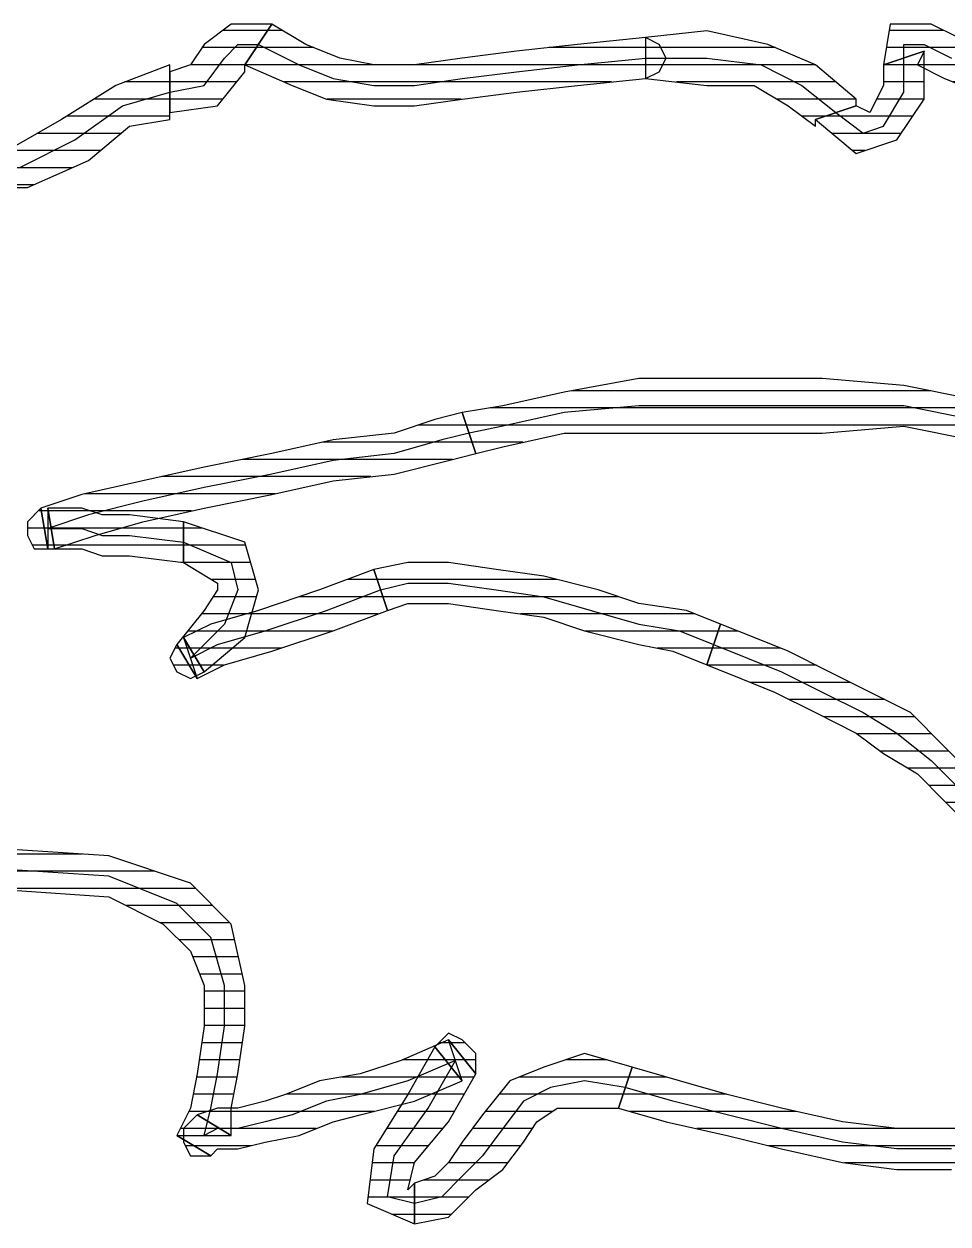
# Model space of a CAD drawing. Header units: millimetres. Extents: x 33350 to 35310, y -217097 to -211540.
# Drawn here: x 34592.32 to 34599.05, y -214347.41 to -214338.67 of the extents above; entities that cross this region are included whole.
import ezdxf

# ---------------------------------------------------------------- set-up
doc = ezdxf.new("R2010")
doc.units = ezdxf.units.MM
doc.header["$LTSCALE"] = 60
doc.header["$MEASUREMENT"] = 0
pattern_1 = [(360, (-5108.51305, -673.59423), (1e-16, 0.125), [25])]

# ---------------------------------------------------------------- blocks, each defined once
blk = doc.blocks.new('by')
at = {"ltscale": 30}
h = blk.add_hatch(dxfattribs=at)
h.set_pattern_fill('DC_LINES', color=256, scale=0.1, style=0)
h.set_pattern_definition(pattern_1)
edge = h.paths.add_edge_path(flags=0)
edge.add_line((6400.0613, 2225.1543), (6400.0613, 2225.2039))
edge.add_line((6400.0613, 2225.2039), (6400.2097, 2225.5516))
edge.add_line((6400.2097, 2225.5516), (6400.5066, 2225.8))
edge.add_line((6400.5066, 2225.8), (6400.7546, 2226.098))
edge.add_line((6400.7546, 2226.098), (6401.1003, 2226.2968))
edge.add_line((6401.1003, 2226.2968), (6401.3484, 2226.3961))
edge.add_line((6401.3484, 2226.3961), (6401.5456, 2226.4954))
edge.add_line((6401.5456, 2226.4954), (6401.8425, 2226.4954))
edge.add_line((6401.8425, 2226.4954), (6401.8923, 2226.1974))
edge.add_line((6401.8923, 2226.1974), (6401.5954, 2226.2968))
edge.add_line((6401.5954, 2226.2968), (6401.6452, 2226.1974))
edge.add_line((6401.6452, 2226.1974), (6401.447, 2226.098))
edge.add_line((6401.447, 2226.098), (6401.1999, 2225.9987))
edge.add_line((6401.1999, 2225.9987), (6400.9519, 2225.8))
edge.add_line((6400.9519, 2225.8), (6400.7048, 2225.6013))
edge.add_line((6400.7048, 2225.6013), (6400.5066, 2225.3529))
edge.add_line((6400.5066, 2225.3529), (6400.3581, 2225.1045))
edge.add_line((6400.3581, 2225.1045), (6400.3581, 2225.1543))
edge.add_line((6400.3581, 2225.1543), (6400.3581, 2225.1045))
edge.add_line((6400.3581, 2225.1045), (6400.3093, 2225.0052))
edge.add_line((6400.3093, 2225.0052), (6400.1609, 2225.0052))
edge.add_line((6400.1609, 2225.0052), (6400.0613, 2225.0549))
edge.add_line((6400.0613, 2225.0549), (6400.0613, 2225.2039))
h = blk.add_hatch(dxfattribs=at)
h.set_pattern_fill('DC_LINES', color=256, scale=0.1, style=0)
h.set_pattern_definition(pattern_1)
edge = h.paths.add_edge_path(flags=0)
edge.add_line((6402.0905, 2225.8993), (6402.0905, 2225.949))
edge.add_line((6402.0905, 2225.949), (6402.3874, 2226.1974))
edge.add_line((6402.3874, 2226.1974), (6402.7331, 2226.3464))
edge.add_line((6402.7331, 2226.3464), (6403.1784, 2226.4458))
edge.add_line((6403.1784, 2226.4458), (6403.6238, 2226.3961))
edge.add_line((6403.6238, 2226.3961), (6403.6238, 2226.098))
edge.add_line((6403.6238, 2226.098), (6403.1784, 2226.0484))
edge.add_line((6403.1784, 2226.0484), (6402.8327, 2226.0484))
edge.add_line((6402.8327, 2226.0484), (6402.5847, 2225.8993))
edge.add_line((6402.5847, 2225.8993), (6402.3874, 2225.7503))
edge.add_line((6402.3874, 2225.7503), (6402.3874, 2225.8))
h = blk.add_hatch(dxfattribs=at)
h.set_pattern_fill('DC_LINES', color=256, scale=0.1, style=0)
h.set_pattern_definition(pattern_1)
h.paths.add_polyline_path([(6403.6238, 2226.3961), (6404.1189, 2226.3464), (6404.5642, 2226.2968), (6404.9597, 2226.247), (6405.3064, 2226.1974), (6405.6032, 2226.1974), (6405.8503, 2226.247), (6406.0974, 2226.3464), (6406.3454, 2226.4954), (6406.5427, 2226.1974), (6406.197, 2226.0484), (6405.9489, 2225.949), (6405.6032, 2225.8993), (6405.3064, 2225.8993), (6404.9597, 2225.949), (6404.5642, 2225.9987), (6404.1189, 2226.0484), (6403.6238, 2226.098), (6403.5251, 2226.1477), (6403.4753, 2226.247), (6403.5251, 2226.3464)], flags=0)
h = blk.add_hatch(dxfattribs=at)
h.set_pattern_fill('DC_LINES', color=256, scale=0.1, style=0)
h.set_pattern_definition(pattern_1)
edge = h.paths.add_edge_path(flags=0)
edge.add_line((6406.3454, 2226.4954), (6406.6413, 2226.4954))
edge.add_line((6406.6413, 2226.4954), (6406.8396, 2226.3464))
edge.add_line((6406.8396, 2226.3464), (6406.9382, 2226.1974))
edge.add_line((6406.9382, 2226.1974), (6407.0876, 2226.1477))
edge.add_line((6407.0876, 2226.1477), (6407.0876, 2225.8497))
edge.add_line((6407.0876, 2225.8497), (6406.7409, 2225.8993))
edge.add_line((6406.7409, 2225.8993), (6406.5427, 2226.1477))
edge.add_line((6406.5427, 2226.1477), (6406.5427, 2226.1974))
h = blk.add_hatch(dxfattribs=at)
h.set_pattern_fill('DC_LINES', color=256, scale=0.1, style=0)
h.set_pattern_definition(pattern_1)
edge = h.paths.add_edge_path(flags=0)
edge.add_line((6401.8923, 2226.1974), (6401.8923, 2226.0484))
edge.add_line((6401.8923, 2226.0484), (6401.9909, 2225.8497))
edge.add_line((6401.9909, 2225.8497), (6402.0905, 2225.8993))
edge.add_line((6402.0905, 2225.8993), (6402.3874, 2225.8))
edge.add_line((6402.3874, 2225.8), (6402.0905, 2225.5516))
edge.add_line((6402.0905, 2225.5516), (6401.7937, 2225.651))
edge.add_line((6401.7937, 2225.651), (6401.5954, 2225.949))
edge.add_line((6401.5954, 2225.949), (6401.5954, 2226.2968))
h = blk.add_hatch(dxfattribs=at)
h.set_pattern_fill('DC_LINES', color=256, scale=0.1, style=0)
h.set_pattern_definition(pattern_1)
edge = h.paths.add_edge_path(flags=0)
edge.add_line((6407.0876, 2226.1477), (6407.0876, 2226.1974))
edge.add_line((6407.0876, 2226.1974), (6407.4831, 2226.0484))
edge.add_line((6407.4831, 2226.0484), (6407.8786, 2225.8))
edge.add_line((6407.8786, 2225.8), (6408.2253, 2225.6013))
edge.add_line((6408.2253, 2225.6013), (6408.4226, 2225.6013))
edge.add_line((6408.4226, 2225.6013), (6408.5222, 2225.3032))
edge.add_line((6408.5222, 2225.3032), (6408.1257, 2225.3032))
edge.add_line((6408.1257, 2225.3032), (6407.6804, 2225.5019))
edge.add_line((6407.6804, 2225.5019), (6407.3835, 2225.7503))
edge.add_line((6407.3835, 2225.7503), (6407.0876, 2225.8))
edge.add_line((6407.0876, 2225.8), (6407.0876, 2225.8497))
h = blk.add_hatch(dxfattribs=at)
h.set_pattern_fill('DC_LINES', color=256, scale=0.1, style=0)
h.set_pattern_definition(pattern_1)
edge = h.paths.add_edge_path(flags=0)
edge.add_line((6404.8611, 2223.3659), (6404.6628, 2223.4156))
edge.add_line((6404.6628, 2223.4156), (6404.2175, 2223.515))
edge.add_line((6404.2175, 2223.515), (6403.6736, 2223.515))
edge.add_line((6403.6736, 2223.515), (6403.03, 2223.515))
edge.add_line((6403.03, 2223.515), (6402.3376, 2223.515))
edge.add_line((6402.3376, 2223.515), (6401.7439, 2223.5647))
edge.add_line((6401.7439, 2223.5647), (6401.2488, 2223.4654))
edge.add_line((6401.2488, 2223.4654), (6401.0515, 2223.3659))
edge.add_line((6401.0515, 2223.3659), (6400.8532, 2223.664))
edge.add_line((6400.8532, 2223.664), (6401.2488, 2223.7633))
edge.add_line((6401.2488, 2223.7633), (6401.7439, 2223.8627))
edge.add_line((6401.7439, 2223.8627), (6402.3376, 2223.9123))
edge.add_line((6402.3376, 2223.9123), (6403.03, 2223.9123))
edge.add_line((6403.03, 2223.9123), (6403.6736, 2223.9123))
edge.add_line((6403.6736, 2223.9123), (6404.2175, 2223.813))
edge.add_line((6404.2175, 2223.813), (6404.6628, 2223.7137))
edge.add_line((6404.6628, 2223.7137), (6404.9597, 2223.664))
h = blk.add_hatch(dxfattribs=at)
h.set_pattern_fill('DC_LINES', color=256, scale=0.1, style=0)
h.set_pattern_definition(pattern_1)
edge = h.paths.add_edge_path(flags=0)
edge.add_line((6407.9773, 2222.9685), (6407.9284, 2222.6706))
edge.add_line((6407.9284, 2222.6706), (6407.6316, 2222.7699))
edge.add_line((6407.6316, 2222.7699), (6407.2849, 2222.8692))
edge.add_line((6407.2849, 2222.8692), (6406.8396, 2222.9685))
edge.add_line((6406.8396, 2222.9685), (6406.3454, 2223.0679))
edge.add_line((6406.3454, 2223.0679), (6405.9001, 2223.1673))
edge.add_line((6405.9001, 2223.1673), (6405.4548, 2223.2169))
edge.add_line((6405.4548, 2223.2169), (6405.0583, 2223.3163))
edge.add_line((6405.0583, 2223.3163), (6404.8611, 2223.3659))
edge.add_line((6404.8611, 2223.3659), (6404.9597, 2223.664))
edge.add_line((6404.9597, 2223.664), (6405.1579, 2223.6143))
edge.add_line((6405.1579, 2223.6143), (6405.4548, 2223.515))
edge.add_line((6405.4548, 2223.515), (6405.9001, 2223.4654))
edge.add_line((6405.9001, 2223.4654), (6406.3454, 2223.3659))
edge.add_line((6406.3454, 2223.3659), (6406.8396, 2223.2666))
edge.add_line((6406.8396, 2223.2666), (6407.2849, 2223.1673))
edge.add_line((6407.2849, 2223.1673), (6407.7302, 2223.0679))
edge.add_line((6407.7302, 2223.0679), (6408.0271, 2222.9685))
edge.add_line((6408.0271, 2222.9685), (6407.9773, 2222.6706))
edge.add_line((6407.9773, 2222.6706), (6408.0271, 2222.9685))
edge.add_line((6408.0271, 2222.9685), (6408.1257, 2222.8692))
edge.add_line((6408.1257, 2222.8692), (6408.1257, 2222.7699))
edge.add_line((6408.1257, 2222.7699), (6408.0769, 2222.6706))
edge.add_line((6408.0769, 2222.6706), (6407.9284, 2222.6706))
h = blk.add_hatch(dxfattribs=at)
h.set_pattern_fill('DC_LINES', color=256, scale=0.1, style=0)
h.set_pattern_definition(pattern_1)
edge = h.paths.add_edge_path(flags=0)
edge.add_line((6406.988, 2222.8692), (6407.3835, 2222.9189))
edge.add_line((6407.3835, 2222.9189), (6407.5818, 2222.9189))
edge.add_line((6407.5818, 2222.9189), (6407.7302, 2222.9685))
edge.add_line((6407.7302, 2222.9685), (6407.9773, 2222.9685))
edge.add_line((6407.9773, 2222.9685), (6407.9773, 2222.6706))
edge.add_line((6407.9773, 2222.6706), (6407.7302, 2222.6706))
edge.add_line((6407.7302, 2222.6706), (6407.5818, 2222.6208))
edge.add_line((6407.5818, 2222.6208), (6407.3835, 2222.6208))
edge.add_line((6407.3835, 2222.6208), (6406.988, 2222.5712))
h = blk.add_hatch(dxfattribs=at)
h.set_pattern_fill('DC_LINES', color=256, scale=0.1, style=0)
h.set_pattern_definition(pattern_1)
edge = h.paths.add_edge_path(flags=0)
edge.add_line((6406.988, 2222.0247), (6406.8396, 2221.7764))
edge.add_line((6406.8396, 2221.7764), (6406.5427, 2222.0247))
edge.add_line((6406.5427, 2222.0247), (6406.4441, 2222.3725))
edge.add_line((6406.4441, 2222.3725), (6406.5427, 2222.7202))
edge.add_line((6406.5427, 2222.7202), (6406.988, 2222.8692))
edge.add_line((6406.988, 2222.8692), (6406.988, 2222.5712))
edge.add_line((6406.988, 2222.5712), (6406.7409, 2222.4221))
edge.add_line((6406.7409, 2222.4221), (6406.7409, 2222.3725))
edge.add_line((6406.7409, 2222.3725), (6406.8396, 2222.2235))
edge.add_line((6406.8396, 2222.2235), (6407.0378, 2221.9751))
edge.add_line((6407.0378, 2221.9751), (6406.8894, 2221.7268))
edge.add_line((6406.8894, 2221.7268), (6407.0378, 2221.9751))
edge.add_line((6407.0378, 2221.9751), (6407.0876, 2221.8758))
edge.add_line((6407.0876, 2221.8758), (6407.0378, 2221.7764))
edge.add_line((6407.0378, 2221.7764), (6406.9382, 2221.7268))
edge.add_line((6406.9382, 2221.7268), (6406.8396, 2221.7764))
h = blk.add_hatch(dxfattribs=at)
h.set_pattern_fill('DC_LINES', color=256, scale=0.1, style=0)
h.set_pattern_definition(pattern_1)
edge = h.paths.add_edge_path(flags=0)
edge.add_line((6403.0798, 2222.1241), (6403.3269, 2222.2235))
edge.add_line((6403.3269, 2222.2235), (6403.6736, 2222.2731))
edge.add_line((6403.6736, 2222.2731), (6403.9704, 2222.3725))
edge.add_line((6403.9704, 2222.3725), (6404.3659, 2222.4718))
edge.add_line((6404.3659, 2222.4718), (6404.7126, 2222.5215))
edge.add_line((6404.7126, 2222.5215), (6405.0583, 2222.5712))
edge.add_line((6405.0583, 2222.5712), (6405.3552, 2222.5712))
edge.add_line((6405.3552, 2222.5712), (6405.6032, 2222.5215))
edge.add_line((6405.6032, 2222.5215), (6405.5036, 2222.2235))
edge.add_line((6405.5036, 2222.2235), (6405.3552, 2222.2731))
edge.add_line((6405.3552, 2222.2731), (6405.0583, 2222.2731))
edge.add_line((6405.0583, 2222.2731), (6404.7126, 2222.2235))
edge.add_line((6404.7126, 2222.2235), (6404.3659, 2222.1737))
edge.add_line((6404.3659, 2222.1737), (6404.0691, 2222.0744))
edge.add_line((6404.0691, 2222.0744), (6403.6736, 2221.9751))
edge.add_line((6403.6736, 2221.9751), (6403.4265, 2221.9254))
edge.add_line((6403.4265, 2221.9254), (6403.1784, 2221.826))
h = blk.add_hatch(dxfattribs=at)
h.set_pattern_fill('DC_LINES', color=256, scale=0.1, style=0)
h.set_pattern_definition(pattern_1)
edge = h.paths.add_edge_path(flags=0)
edge.add_line((6405.6032, 2222.5215), (6405.9988, 2222.3725))
edge.add_line((6405.9988, 2222.3725), (6406.4441, 2222.2235))
edge.add_line((6406.4441, 2222.2235), (6406.7907, 2222.1241))
edge.add_line((6406.7907, 2222.1241), (6406.988, 2222.0247))
edge.add_line((6406.988, 2222.0247), (6406.8894, 2221.7268))
edge.add_line((6406.8894, 2221.7268), (6406.6911, 2221.826))
edge.add_line((6406.6911, 2221.826), (6406.3454, 2221.9254))
edge.add_line((6406.3454, 2221.9254), (6405.9001, 2222.0744))
edge.add_line((6405.9001, 2222.0744), (6405.5036, 2222.2235))
h = blk.add_hatch(dxfattribs=at)
h.set_pattern_fill('DC_LINES', color=256, scale=0.1, style=0)
h.set_pattern_definition(pattern_1)
edge = h.paths.add_edge_path(flags=0)
edge.add_line((6401.3972, 2220.7829), (6401.0515, 2220.8326))
edge.add_line((6401.0515, 2220.8326), (6401.2488, 2221.0313))
edge.add_line((6401.2488, 2221.0313), (6401.447, 2221.2299))
edge.add_line((6401.447, 2221.2299), (6401.6941, 2221.4784))
edge.add_line((6401.6941, 2221.4784), (6401.9909, 2221.6273))
edge.add_line((6401.9909, 2221.6273), (6402.2878, 2221.7764))
edge.add_line((6402.2878, 2221.7764), (6402.5847, 2221.9254))
edge.add_line((6402.5847, 2221.9254), (6402.8327, 2222.0247))
edge.add_line((6402.8327, 2222.0247), (6403.0798, 2222.1241))
edge.add_line((6403.0798, 2222.1241), (6403.1784, 2221.826))
edge.add_line((6403.1784, 2221.826), (6402.9314, 2221.7268))
edge.add_line((6402.9314, 2221.7268), (6402.6843, 2221.6273))
edge.add_line((6402.6843, 2221.6273), (6402.3874, 2221.4784))
edge.add_line((6402.3874, 2221.4784), (6402.0905, 2221.3293))
edge.add_line((6402.0905, 2221.3293), (6401.8923, 2221.1803))
edge.add_line((6401.8923, 2221.1803), (6401.6452, 2221.0313))
edge.add_line((6401.6452, 2221.0313), (6401.447, 2220.8326))
edge.add_line((6401.447, 2220.8326), (6401.3484, 2220.7332))
edge.add_line((6401.3484, 2220.7332), (6401.0017, 2220.7829))
edge.add_line((6401.0017, 2220.7829), (6401.3484, 2220.7332))
edge.add_line((6401.3484, 2220.7332), (6401.2986, 2220.6339))
edge.add_line((6401.2986, 2220.6339), (6401.1501, 2220.6339))
edge.add_line((6401.1501, 2220.6339), (6401.0515, 2220.6836))
edge.add_line((6401.0515, 2220.6836), (6401.0515, 2220.8326))
h = blk.add_hatch(dxfattribs=at)
h.set_pattern_fill('DC_LINES', color=256, scale=0.1, style=0)
h.set_pattern_definition(pattern_1)
edge = h.paths.add_edge_path(flags=0)
edge.add_line((6408.2741, 2220.1868), (6407.5329, 2220.1372))
edge.add_line((6407.5329, 2220.1372), (6407.1364, 2219.9384))
edge.add_line((6407.1364, 2219.9384), (6406.9382, 2219.7398))
edge.add_line((6406.9382, 2219.7398), (6406.8396, 2219.4914))
edge.add_line((6406.8396, 2219.4914), (6406.8396, 2219.1933))
edge.add_line((6406.8396, 2219.1933), (6406.8894, 2218.8456))
edge.add_line((6406.8894, 2218.8456), (6406.9382, 2218.5972))
edge.add_line((6406.9382, 2218.5972), (6407.0378, 2218.3985))
edge.add_line((6407.0378, 2218.3985), (6406.6413, 2218.3985))
edge.add_line((6406.6413, 2218.3985), (6406.6413, 2218.5972))
edge.add_line((6406.6413, 2218.5972), (6406.5925, 2218.8456))
edge.add_line((6406.5925, 2218.8456), (6406.5427, 2219.1933))
edge.add_line((6406.5427, 2219.1933), (6406.5427, 2219.4914))
edge.add_line((6406.5427, 2219.4914), (6406.6413, 2219.9384))
edge.add_line((6406.6413, 2219.9384), (6406.9382, 2220.2365))
edge.add_line((6406.9382, 2220.2365), (6407.5329, 2220.4351))
edge.add_line((6407.5329, 2220.4351), (6408.2741, 2220.4848))
h = blk.add_hatch(dxfattribs=at)
h.set_pattern_fill('DC_LINES', color=256, scale=0.1, style=0)
h.set_pattern_definition(pattern_1)
edge = h.paths.add_edge_path(flags=0)
edge.add_line((6404.9597, 2218.7959), (6405.1579, 2219.0443))
edge.add_line((6405.1579, 2219.0443), (6405.3552, 2218.6966))
edge.add_line((6405.3552, 2218.6966), (6405.6032, 2218.2992))
edge.add_line((6405.6032, 2218.2992), (6405.6521, 2217.9018))
edge.add_line((6405.6521, 2217.9018), (6405.3064, 2217.7528))
edge.add_line((6405.3064, 2217.7528), (6405.3064, 2218.0508))
edge.add_line((6405.3064, 2218.0508), (6405.3552, 2218.0012))
edge.add_line((6405.3552, 2218.0012), (6405.3064, 2218.1998))
edge.add_line((6405.3064, 2218.1998), (6405.0583, 2218.4979))
edge.add_line((6405.0583, 2218.4979), (6404.8611, 2218.8456))
edge.add_line((6404.8611, 2218.8456), (6405.0583, 2219.094))
edge.add_line((6405.0583, 2219.094), (6404.8611, 2218.8456))
edge.add_line((6404.8611, 2218.8456), (6404.8611, 2218.9946))
edge.add_line((6404.8611, 2218.9946), (6404.9597, 2219.094))
edge.add_line((6404.9597, 2219.094), (6405.0583, 2219.1436))
edge.add_line((6405.0583, 2219.1436), (6405.1579, 2219.0443))
h = blk.add_hatch(dxfattribs=at)
h.set_pattern_fill('DC_LINES', color=256, scale=0.1, style=0)
h.set_pattern_definition(pattern_1)
edge = h.paths.add_edge_path(flags=0)
edge.add_line((6407.0378, 2218.3985), (6406.7907, 2218.2495))
edge.add_line((6406.7907, 2218.2495), (6406.7409, 2218.2992))
edge.add_line((6406.7409, 2218.2992), (6406.5925, 2218.2992))
edge.add_line((6406.5925, 2218.2992), (6406.3943, 2218.3488))
edge.add_line((6406.3943, 2218.3488), (6406.1472, 2218.3985))
edge.add_line((6406.1472, 2218.3985), (6405.9001, 2218.4979))
edge.add_line((6405.9001, 2218.4979), (6405.7019, 2218.5476))
edge.add_line((6405.7019, 2218.5476), (6405.3064, 2218.6469))
edge.add_line((6405.3064, 2218.6469), (6404.9597, 2218.7959))
edge.add_line((6404.9597, 2218.7959), (6405.0583, 2219.094))
edge.add_line((6405.0583, 2219.094), (6405.405, 2218.945))
edge.add_line((6405.405, 2218.945), (6405.7019, 2218.8456))
edge.add_line((6405.7019, 2218.8456), (6405.9988, 2218.7959))
edge.add_line((6405.9988, 2218.7959), (6406.2458, 2218.6966))
edge.add_line((6406.2458, 2218.6966), (6406.3943, 2218.6469))
edge.add_line((6406.3943, 2218.6469), (6406.5925, 2218.5972))
edge.add_line((6406.5925, 2218.5972), (6406.7409, 2218.5972))
edge.add_line((6406.7409, 2218.5972), (6406.8894, 2218.5476))
edge.add_line((6406.8894, 2218.5476), (6406.6413, 2218.3985))
edge.add_line((6406.6413, 2218.3985), (6406.8894, 2218.5476))
edge.add_line((6406.8894, 2218.5476), (6406.988, 2218.4483))
edge.add_line((6406.988, 2218.4483), (6406.988, 2218.3488))
edge.add_line((6406.988, 2218.3488), (6406.9382, 2218.2495))
edge.add_line((6406.9382, 2218.2495), (6406.7907, 2218.2495))
h = blk.add_hatch(dxfattribs=at)
h.set_pattern_fill('DC_LINES', color=256, scale=0.1, style=0)
h.set_pattern_definition(pattern_1)
edge = h.paths.add_edge_path(flags=0)
edge.add_line((6405.3064, 2217.7528), (6405.0583, 2217.8024))
edge.add_line((6405.0583, 2217.8024), (6404.8611, 2218.0012))
edge.add_line((6404.8611, 2218.0012), (6404.6628, 2218.1502))
edge.add_line((6404.6628, 2218.1502), (6404.5144, 2218.3488))
edge.add_line((6404.5144, 2218.3488), (6404.4157, 2218.4979))
edge.add_line((6404.4157, 2218.4979), (6404.2673, 2218.5972))
edge.add_line((6404.2673, 2218.5972), (6404.0691, 2218.5972))
edge.add_line((6404.0691, 2218.5972), (6403.822, 2218.5972))
edge.add_line((6403.822, 2218.5972), (6403.7224, 2218.8952))
edge.add_line((6403.7224, 2218.8952), (6404.0691, 2218.9946))
edge.add_line((6404.0691, 2218.9946), (6404.3659, 2218.8952))
edge.add_line((6404.3659, 2218.8952), (6404.613, 2218.7959))
edge.add_line((6404.613, 2218.7959), (6404.8113, 2218.5476))
edge.add_line((6404.8113, 2218.5476), (6404.9597, 2218.3488))
edge.add_line((6404.9597, 2218.3488), (6405.0583, 2218.1998))
edge.add_line((6405.0583, 2218.1998), (6405.1579, 2218.1005))
edge.add_line((6405.1579, 2218.1005), (6405.3064, 2218.0508))
h = blk.add_hatch(dxfattribs=at)
h.set_pattern_fill('DC_LINES', color=256, scale=0.1, style=0)
h.set_pattern_definition(pattern_1)
edge = h.paths.add_edge_path(flags=0)
edge.add_line((6403.822, 2218.5972), (6403.4753, 2218.4979))
edge.add_line((6403.4753, 2218.4979), (6403.03, 2218.3985))
edge.add_line((6403.03, 2218.3985), (6402.6345, 2218.2992))
edge.add_line((6402.6345, 2218.2992), (6402.1892, 2218.1998))
edge.add_line((6402.1892, 2218.1998), (6401.7937, 2218.1502))
edge.add_line((6401.7937, 2218.1502), (6401.3972, 2218.1502))
edge.add_line((6401.3972, 2218.1502), (6401.1003, 2218.1998))
edge.add_line((6401.1003, 2218.1998), (6400.8034, 2218.2495))
edge.add_line((6400.8034, 2218.2495), (6401.0017, 2218.5476))
edge.add_line((6401.0017, 2218.5476), (6401.1003, 2218.4979))
edge.add_line((6401.1003, 2218.4979), (6401.3972, 2218.4483))
edge.add_line((6401.3972, 2218.4483), (6401.7937, 2218.4483))
edge.add_line((6401.7937, 2218.4483), (6402.1892, 2218.4979))
edge.add_line((6402.1892, 2218.4979), (6402.6345, 2218.5972))
edge.add_line((6402.6345, 2218.5972), (6403.03, 2218.6966))
edge.add_line((6403.03, 2218.6966), (6403.3767, 2218.7959))
edge.add_line((6403.3767, 2218.7959), (6403.7224, 2218.8952))
for p, q in [((6401.3484, 2226.3961, -4.5045), (6401.5456, 2226.4954, -4.5045)), ((6401.5456, 2226.4954, -4.5045), (6401.8425, 2226.4954, -4.5045)), ((6401.8425, 2226.4954, -4.5045), (6401.8923, 2226.1974, -4.5045)), ((6402.7331, 2226.3464, -4.5045), (6403.1784, 2226.4458, -4.5045)), ((6403.1784, 2226.4458, -4.5045), (6403.6238, 2226.3961, -4.5045)), ((6406.0974, 2226.3464, -4.5045), (6406.3454, 2226.4954, -4.5045)), ((6406.3454, 2226.4954, -4.5045), (6406.3454, 2226.4954, -4.5045)), ((6406.3454, 2226.4954, -4.5045), (6406.6413, 2226.4954, -4.5045)), ((6406.5427, 2226.1974, -4.5045), (6406.3454, 2226.4954, -4.5045)), ((6406.3454, 2226.4954, -4.5045), (6406.3454, 2226.4954, -4.5045)), ((6406.3454, 2226.4954, -4.5045), (6406.5427, 2226.1974, -4.5045)), ((6406.6413, 2226.4954, -4.5045), (6406.8396, 2226.3464, -4.5045)), ((6401.5954, 2226.3464, -4.5045), (6401.3972, 2226.247, -4.5045)), ((6401.7439, 2226.3464, -4.5045), (6401.5954, 2226.3464, -4.5045)), ((6401.7439, 2226.247, -4.5045), (6401.7439, 2226.3464, -4.5045)), ((6402.3874, 2226.1974, -4.5045), (6402.7331, 2226.3464, -4.5045)), ((6403.4753, 2226.247, -4.5045), (6403.5251, 2226.3464, -4.5045)), ((6403.5251, 2226.3464, -4.5045), (6403.6238, 2226.3961, -4.5045)), ((6403.6238, 2226.3961, -4.5045), (6403.6238, 2226.098, -4.5045)), ((6403.6238, 2226.3961, -4.5045), (6403.6238, 2226.3961, -4.5045)), ((6403.6238, 2226.3961, -4.5045), (6404.1189, 2226.3464, -4.5045)), ((6403.6238, 2226.3961, -4.5045), (6403.6238, 2226.3961, -4.5045)), ((6403.6238, 2226.3961, -4.5045), (6403.6238, 2226.3961, -4.5045)), ((6404.1189, 2226.3464, -4.5045), (6404.5642, 2226.2968, -4.5045)), ((6405.8503, 2226.247, -4.5045), (6406.0974, 2226.3464, -4.5045)), ((6406.4441, 2226.3464, -4.5045), (6406.1472, 2226.1974, -4.5045)), ((6406.5925, 2226.3464, -4.5045), (6406.4441, 2226.3464, -4.5045)), ((6406.6911, 2226.247, -4.5045), (6406.5925, 2226.3464, -4.5045)), ((6406.8396, 2226.3464, -4.5045), (6406.9382, 2226.1974, -4.5045)), ((6401.5954, 2225.949, -4.5045), (6401.5954, 2226.2968, -4.5045)), ((6401.5954, 2226.2968, -4.5045), (6401.5954, 2226.2968, -4.5045)), ((6401.5954, 2226.2968, -4.5045), (6401.8923, 2226.1974, -4.5045)), ((6401.8923, 2226.1974, -4.5045), (6401.5954, 2226.2968, -4.5045)), ((6401.5954, 2226.2968, -4.5045), (6401.6452, 2226.1974, -4.5045)), ((6401.7439, 2225.9987, -4.5045), (6401.7439, 2226.247, -4.5045)), ((6403.1784, 2226.247, -4.5045), (6402.7829, 2226.1974, -4.5045)), ((6403.6238, 2226.247, -4.5045), (6403.1784, 2226.247, -4.5045)), ((6403.5251, 2226.1477, -4.5045), (6403.4753, 2226.247, -4.5045)), ((6404.1189, 2226.1974, -4.5045), (6403.6238, 2226.247, -4.5045)), ((6404.5642, 2226.2968, -4.5045), (6404.9597, 2226.247, -4.5045)), ((6404.9597, 2226.247, -4.5045), (6405.3064, 2226.1974, -4.5045)), ((6405.6032, 2226.1974, -4.5045), (6405.8503, 2226.247, -4.5045)), ((6406.8396, 2226.0484, -4.5045), (6406.6911, 2226.247, -4.5045)), ((6401.6452, 2226.1974, -4.5045), (6401.447, 2226.098, -4.5045)), ((6401.6452, 2226.1974, -4.5045), (6401.6452, 2226.1974, -4.5045)), ((6401.8923, 2226.1974, -4.5045), (6401.8923, 2226.1974, -4.5045)), ((6401.8923, 2226.1974, -4.5045), (6401.8923, 2226.0484, -4.5045)), ((6401.8923, 2226.1974, -4.5045), (6401.8923, 2226.1974, -4.5045)), ((6402.0905, 2225.949, -4.5045), (6402.3874, 2226.1974, -4.5045)), ((6402.7829, 2226.1974, -4.5045), (6402.4861, 2226.0484, -4.5045)), ((6403.6238, 2226.098, -4.5045), (6403.5251, 2226.1477, -4.5045)), ((6404.5642, 2226.1477, -4.5045), (6404.1189, 2226.1974, -4.5045)), ((6404.9597, 2226.098, -4.5045), (6404.5642, 2226.1477, -4.5045)), ((6405.3064, 2226.1974, -4.5045), (6405.6032, 2226.1974, -4.5045)), ((6406.1472, 2226.1974, -4.5045), (6405.9001, 2226.098, -4.5045)), ((6406.5427, 2226.1974, -4.5045), (6406.197, 2226.0484, -4.5045)), ((6406.5427, 2226.1477, -4.5045), (6406.5427, 2226.1974, -4.5045)), ((6406.5427, 2226.1974, -4.5045), (6406.5427, 2226.1974, -4.5045)), ((6406.5427, 2226.1974, -4.5045), (6406.5427, 2226.1974, -4.5045)), ((6406.7409, 2225.8993, -4.5045), (6406.5427, 2226.1477, -4.5045)), ((6406.9382, 2226.1974, -4.5045), (6407.0876, 2226.1477, -4.5045)), ((6407.0876, 2226.1477, -4.5045), (6407.0876, 2226.1974, -4.5045)), ((6407.0876, 2226.1974, -4.5045), (6407.4831, 2226.0484, -4.5045)), ((6407.0876, 2226.1477, -4.5045), (6407.0876, 2225.8497, -4.5045)), ((6407.0876, 2225.8497, -4.5045), (6407.0876, 2226.1477, -4.5045)), ((6407.0876, 2226.1477, -4.5045), (6407.0876, 2226.1477, -4.5045)), ((6401.447, 2226.098, -4.5045), (6401.1999, 2225.9987, -4.5045)), ((6403.6238, 2226.098, -4.5045), (6403.1784, 2226.0484, -4.5045)), ((6404.1189, 2226.0484, -4.5045), (6403.6238, 2226.098, -4.5045)), ((6403.6238, 2226.098, -4.5045), (6403.6238, 2226.098, -4.5045)), ((6403.6238, 2226.098, -4.5045), (6403.6238, 2226.098, -4.5045)), ((6405.3064, 2226.0484, -4.5045), (6404.9597, 2226.098, -4.5045)), ((6405.9001, 2226.098, -4.5045), (6405.6032, 2226.0484, -4.5045)), ((6401.8923, 2225.7503, -4.5045), (6401.7439, 2225.9987, -4.5045)), ((6401.8923, 2226.0484, -4.5045), (6401.9909, 2225.8497, -4.5045)), ((6402.4861, 2226.0484, -4.5045), (6402.239, 2225.8497, -4.5045)), ((6402.8327, 2226.0484, -4.5045), (6402.5847, 2225.8993, -4.5045)), ((6403.1784, 2226.0484, -4.5045), (6402.8327, 2226.0484, -4.5045)), ((6404.5642, 2225.9987, -4.5045), (6404.1189, 2226.0484, -4.5045)), ((6404.9597, 2225.949, -4.5045), (6404.5642, 2225.9987, -4.5045)), ((6405.6032, 2226.0484, -4.5045), (6405.3064, 2226.0484, -4.5045)), ((6406.197, 2226.0484, -4.5045), (6405.9489, 2225.949, -4.5045)), ((6407.0876, 2225.9987, -4.5045), (6406.8396, 2226.0484, -4.5045)), ((6407.4333, 2225.8993, -4.5045), (6407.0876, 2225.9987, -4.5045)), ((6407.4831, 2226.0484, -4.5045), (6407.8786, 2225.8, -4.5045)), ((6401.7937, 2225.651, -4.5045), (6401.5954, 2225.949, -4.5045)), ((6401.9909, 2225.8497, -4.5045), (6402.0905, 2225.8993, -4.5045)), ((6402.0905, 2225.8993, -4.5045), (6402.0905, 2225.949, -4.5045)), ((6402.3874, 2225.8, -4.5045), (6402.0905, 2225.8993, -4.5045)), ((6402.0905, 2225.8993, -4.5045), (6402.0905, 2225.8993, -4.5045)), ((6402.0905, 2225.8993, -4.5045), (6402.3874, 2225.8, -4.5045)), ((6402.5847, 2225.8993, -4.5045), (6402.3874, 2225.7503, -4.5045)), ((6405.3064, 2225.8993, -4.5045), (6404.9597, 2225.949, -4.5045)), ((6405.6032, 2225.8993, -4.5045), (6405.3064, 2225.8993, -4.5045)), ((6405.9489, 2225.949, -4.5045), (6405.6032, 2225.8993, -4.5045)), ((6407.0876, 2225.8497, -4.5045), (6406.7409, 2225.8993, -4.5045)), ((6407.78, 2225.651, -4.5045), (6407.4333, 2225.8993, -4.5045)), ((6401.9909, 2225.8497, -4.5045), (6401.9909, 2225.8497, -4.5045)), ((6402.239, 2225.8497, -4.5045), (6402.0407, 2225.7006, -4.5045)), ((6402.3874, 2225.8, -4.5045), (6402.0905, 2225.5516, -4.5045)), ((6402.3874, 2225.7503, -4.5045), (6402.3874, 2225.8, -4.5045)), ((6407.0876, 2225.8, -4.5045), (6407.0876, 2225.8497, -4.5045)), ((6407.3835, 2225.7503, -4.5045), (6407.0876, 2225.8, -4.5045)), ((6407.8786, 2225.8, -4.5045), (6408.2253, 2225.6013, -4.5045)), ((6402.0407, 2225.7006, -4.5045), (6401.8923, 2225.7503, -4.5045)), ((6407.6804, 2225.5019, -4.5045), (6407.3835, 2225.7503, -4.5045)), ((6402.0905, 2225.5516, -4.5045), (6401.7937, 2225.651, -4.5045)), ((6408.1755, 2225.4522, -4.5045), (6407.78, 2225.651, -4.5045)), ((6408.1257, 2225.3032, -4.5045), (6407.6804, 2225.5019, -4.5045)), ((6408.5222, 2225.3032, -4.5045), (6408.1257, 2225.3032, -4.5045)), ((6401.7439, 2223.8627, -4.5045), (6402.3376, 2223.9123, -4.5045)), ((6402.3376, 2223.9123, -4.5045), (6403.03, 2223.9123, -4.5045)), ((6403.03, 2223.9123, -4.5045), (6403.6736, 2223.9123, -4.5045)), ((6403.6736, 2223.9123, -4.5045), (6404.2175, 2223.813, -4.5045)), ((6401.2488, 2223.7633, -4.5045), (6401.7439, 2223.8627, -4.5045)), ((6404.2175, 2223.813, -4.5045), (6404.6628, 2223.7137, -4.5045)), ((6401.2488, 2223.6143, -4.5045), (6401.7439, 2223.7137, -4.5045)), ((6401.7439, 2223.7137, -4.5045), (6402.3376, 2223.7137, -4.5045)), ((6402.3376, 2223.7137, -4.5045), (6403.03, 2223.7137, -4.5045)), ((6403.03, 2223.7137, -4.5045), (6403.6736, 2223.7137, -4.5045)), ((6403.6736, 2223.7137, -4.5045), (6404.2175, 2223.664, -4.5045)), ((6404.6628, 2223.7137, -4.5045), (6404.9597, 2223.664, -4.5045)), ((6404.2175, 2223.664, -4.5045), (6404.6628, 2223.5647, -4.5045)), ((6404.8611, 2223.3659, -4.5045), (6404.9597, 2223.664, -4.5045)), ((6404.9597, 2223.664, -4.5045), (6404.8611, 2223.3659, -4.5045)), ((6404.9597, 2223.664, -4.5045), (6405.1579, 2223.6143, -4.5045)), ((6404.9597, 2223.664, -4.5045), (6404.9597, 2223.664, -4.5045)), ((6405.1579, 2223.6143, -4.5045), (6405.4548, 2223.515, -4.5045)), ((6401.7439, 2223.5647, -4.5045), (6401.2488, 2223.4654, -4.5045)), ((6402.3376, 2223.515, -4.5045), (6401.7439, 2223.5647, -4.5045)), ((6404.6628, 2223.5647, -4.5045), (6404.9099, 2223.515, -4.5045)), ((6403.03, 2223.515, -4.5045), (6402.3376, 2223.515, -4.5045)), ((6403.6736, 2223.515, -4.5045), (6403.03, 2223.515, -4.5045)), ((6404.2175, 2223.515, -4.5045), (6403.6736, 2223.515, -4.5045)), ((6404.6628, 2223.4156, -4.5045), (6404.2175, 2223.515, -4.5045)), ((6404.9099, 2223.515, -4.5045), (6405.1081, 2223.4654, -4.5045)), ((6405.1081, 2223.4654, -4.5045), (6405.4548, 2223.3659, -4.5045)), ((6405.4548, 2223.515, -4.5045), (6405.9001, 2223.4654, -4.5045)), ((6405.9001, 2223.4654, -4.5045), (6406.3454, 2223.3659, -4.5045)), ((6404.8611, 2223.3659, -4.5045), (6404.6628, 2223.4156, -4.5045)), ((6405.0583, 2223.3163, -4.5045), (6404.8611, 2223.3659, -4.5045)), ((6404.8611, 2223.3659, -4.5045), (6404.8611, 2223.3659, -4.5045)), ((6404.8611, 2223.3659, -4.5045), (6404.8611, 2223.3659, -4.5045)), ((6405.4548, 2223.3659, -4.5045), (6405.9001, 2223.3163, -4.5045)), ((6406.3454, 2223.3659, -4.5045), (6406.8396, 2223.2666, -4.5045)), ((6405.4548, 2223.2169, -4.5045), (6405.0583, 2223.3163, -4.5045)), ((6405.9001, 2223.3163, -4.5045), (6406.3454, 2223.2169, -4.5045)), ((6406.8396, 2223.2666, -4.5045), (6407.2849, 2223.1673, -4.5045)), ((6405.9001, 2223.1673, -4.5045), (6405.4548, 2223.2169, -4.5045)), ((6406.3454, 2223.2169, -4.5045), (6406.8396, 2223.1176, -4.5045)), ((6406.3454, 2223.0679, -4.5045), (6405.9001, 2223.1673, -4.5045)), ((6406.8396, 2223.1176, -4.5045), (6407.2849, 2223.0183, -4.5045)), ((6407.2849, 2223.1673, -4.5045), (6407.7302, 2223.0679, -4.5045)), ((6406.8396, 2222.9685, -4.5045), (6406.3454, 2223.0679, -4.5045)), ((6407.2849, 2223.0183, -4.5045), (6407.6804, 2222.9189, -4.5045)), ((6407.7302, 2223.0679, -4.5045), (6408.0271, 2222.9685, -4.5045)), ((6407.2849, 2222.8692, -4.5045), (6406.8396, 2222.9685, -4.5045)), ((6406.988, 2222.8692, -4.5045), (6407.3835, 2222.9189, -4.5045)), ((6407.3835, 2222.9189, -4.5045), (6407.5818, 2222.9189, -4.5045)), ((6407.5818, 2222.9189, -4.5045), (6407.7302, 2222.9685, -4.5045)), ((6407.6804, 2222.9189, -4.5045), (6407.9773, 2222.8195, -4.5045)), ((6407.7302, 2222.9685, -4.5045), (6407.9773, 2222.9685, -4.5045)), ((6407.9773, 2222.9685, -4.5045), (6407.9284, 2222.6706, -4.5045)), ((6407.9284, 2222.6706, -4.5045), (6407.9773, 2222.9685, -4.5045)), ((6408.0271, 2222.9685, -4.5045), (6407.9773, 2222.6706, -4.5045)), ((6407.9773, 2222.6706, -4.5045), (6408.0271, 2222.9685, -4.5045)), ((6407.9773, 2222.9685, -4.5045), (6407.9773, 2222.9685, -4.5045)), ((6407.9773, 2222.9685, -4.5045), (6407.9773, 2222.6706, -4.5045)), ((6408.0271, 2222.9685, -4.5045), (6408.1257, 2222.8692, -4.5045)), ((6406.5427, 2222.7202, -4.5045), (6406.988, 2222.8692, -4.5045)), ((6406.988, 2222.8692, -4.5045), (6406.988, 2222.8692, -4.5045)), ((6406.988, 2222.5712, -4.5045), (6406.988, 2222.8692, -4.5045)), ((6406.988, 2222.8692, -4.5045), (6406.988, 2222.8692, -4.5045)), ((6406.988, 2222.8692, -4.5045), (6406.988, 2222.5712, -4.5045)), ((6407.6316, 2222.7699, -4.5045), (6407.2849, 2222.8692, -4.5045)), ((6408.1257, 2222.8692, -4.5045), (6408.1257, 2222.7699, -4.5045)), ((6407.3835, 2222.7699, -4.5045), (6406.988, 2222.7202, -4.5045)), ((6407.5818, 2222.7699, -4.5045), (6407.3835, 2222.7699, -4.5045)), ((6407.7302, 2222.8195, -4.5045), (6407.5818, 2222.7699, -4.5045)), ((6407.9284, 2222.6706, -4.5045), (6407.6316, 2222.7699, -4.5045)), ((6407.9773, 2222.8195, -4.5045), (6407.7302, 2222.8195, -4.5045)), ((6408.1257, 2222.7699, -4.5045), (6408.0769, 2222.6706, -4.5045)), ((6406.4441, 2222.3725, -4.5045), (6406.5427, 2222.7202, -4.5045)), ((6406.988, 2222.7202, -4.5045), (6406.6413, 2222.5712, -4.5045)), ((6407.7302, 2222.6706, -4.5045), (6407.5818, 2222.6208, -4.5045)), ((6407.9773, 2222.6706, -4.5045), (6407.7302, 2222.6706, -4.5045)), ((6408.0769, 2222.6706, -4.5045), (6407.9284, 2222.6706, -4.5045)), ((6404.7126, 2222.5215, -4.5045), (6405.0583, 2222.5712, -4.5045)), ((6405.0583, 2222.5712, -4.5045), (6405.3552, 2222.5712, -4.5045)), ((6405.3552, 2222.5712, -4.5045), (6405.6032, 2222.5215, -4.5045)), ((6406.6413, 2222.5712, -4.5045), (6406.5925, 2222.3725, -4.5045)), ((6406.988, 2222.5712, -4.5045), (6406.7409, 2222.4221, -4.5045)), ((6407.3835, 2222.6208, -4.5045), (6406.988, 2222.5712, -4.5045)), ((6406.988, 2222.5712, -4.5045), (6406.988, 2222.5712, -4.5045)), ((6407.5818, 2222.6208, -4.5045), (6407.3835, 2222.6208, -4.5045)), ((6404.3659, 2222.4718, -4.5045), (6404.7126, 2222.5215, -4.5045)), ((6405.5036, 2222.2235, -4.5045), (6405.6032, 2222.5215, -4.5045)), ((6405.6032, 2222.5215, -4.5045), (6405.5036, 2222.2235, -4.5045)), ((6405.6032, 2222.5215, -4.5045), (6405.6032, 2222.5215, -4.5045)), ((6405.6032, 2222.5215, -4.5045), (6405.9988, 2222.3725, -4.5045)), ((6405.6032, 2222.5215, -4.5045), (6405.6032, 2222.5215, -4.5045)), ((6403.9704, 2222.3725, -4.5045), (6404.3659, 2222.4718, -4.5045)), ((6405.0583, 2222.4221, -4.5045), (6404.7126, 2222.3725, -4.5045)), ((6405.3552, 2222.4221, -4.5045), (6405.0583, 2222.4221, -4.5045)), ((6405.5534, 2222.3725, -4.5045), (6405.3552, 2222.4221, -4.5045)), ((6406.7409, 2222.4221, -4.5045), (6406.7409, 2222.3725, -4.5045)), ((6403.6736, 2222.2731, -4.5045), (6403.9704, 2222.3725, -4.5045)), ((6404.3659, 2222.3228, -4.5045), (6404.0193, 2222.2235, -4.5045)), ((6404.7126, 2222.3725, -4.5045), (6404.3659, 2222.3228, -4.5045)), ((6405.9489, 2222.2235, -4.5045), (6405.5534, 2222.3725, -4.5045)), ((6405.9988, 2222.3725, -4.5045), (6406.4441, 2222.2235, -4.5045)), ((6406.5427, 2222.0247, -4.5045), (6406.4441, 2222.3725, -4.5045)), ((6406.5925, 2222.3725, -4.5045), (6406.6911, 2222.1241, -4.5045)), ((6406.7409, 2222.3725, -4.5045), (6406.8396, 2222.2235, -4.5045)), ((6403.0798, 2222.1241, -4.5045), (6403.3269, 2222.2235, -4.5045)), ((6403.3269, 2222.2235, -4.5045), (6403.6736, 2222.2731, -4.5045)), ((6404.0193, 2222.2235, -4.5045), (6403.6736, 2222.1241, -4.5045)), ((6404.7126, 2222.2235, -4.5045), (6404.3659, 2222.1737, -4.5045)), ((6405.0583, 2222.2731, -4.5045), (6404.7126, 2222.2235, -4.5045)), ((6405.3552, 2222.2731, -4.5045), (6405.0583, 2222.2731, -4.5045)), ((6405.5036, 2222.2235, -4.5045), (6405.3552, 2222.2731, -4.5045)), ((6405.9001, 2222.0744, -4.5045), (6405.5036, 2222.2235, -4.5045)), ((6405.5036, 2222.2235, -4.5045), (6405.5036, 2222.2235, -4.5045)), ((6406.3943, 2222.0744, -4.5045), (6405.9489, 2222.2235, -4.5045)), ((6406.4441, 2222.2235, -4.5045), (6406.7907, 2222.1241, -4.5045)), ((6406.8396, 2222.2235, -4.5045), (6407.0378, 2221.9751, -4.5045)), ((6404.3659, 2222.1737, -4.5045), (6404.0691, 2222.0744, -4.5045)), ((6402.8327, 2222.0247, -4.5045), (6403.0798, 2222.1241, -4.5045)), ((6403.0798, 2222.1241, -4.5045), (6403.0798, 2222.1241, -4.5045)), ((6403.1784, 2221.826, -4.5045), (6403.0798, 2222.1241, -4.5045)), ((6403.0798, 2222.1241, -4.5045), (6403.0798, 2222.1241, -4.5045)), ((6403.0798, 2222.1241, -4.5045), (6403.1784, 2221.826, -4.5045)), ((6403.3767, 2222.0744, -4.5045), (6403.1296, 2221.9751, -4.5045)), ((6403.6736, 2222.1241, -4.5045), (6403.3767, 2222.0744, -4.5045)), ((6404.0691, 2222.0744, -4.5045), (6403.6736, 2221.9751, -4.5045)), ((6406.3454, 2221.9254, -4.5045), (6405.9001, 2222.0744, -4.5045)), ((6406.7409, 2221.9751, -4.5045), (6406.3943, 2222.0744, -4.5045)), ((6406.6911, 2222.1241, -4.5045), (6406.9382, 2221.8758, -4.5045)), ((6406.7907, 2222.1241, -4.5045), (6406.988, 2222.0247, -4.5045)), ((6402.5847, 2221.9254, -4.5045), (6402.8327, 2222.0247, -4.5045)), ((6403.1296, 2221.9751, -4.5045), (6402.8816, 2221.8758, -4.5045)), ((6403.6736, 2221.9751, -4.5045), (6403.4265, 2221.9254, -4.5045)), ((6406.8396, 2221.7764, -4.5045), (6406.5427, 2222.0247, -4.5045)), ((6406.9382, 2221.8758, -4.5045), (6406.7409, 2221.9751, -4.5045)), ((6406.988, 2222.0247, -4.5045), (6406.8396, 2221.7764, -4.5045)), ((6406.8396, 2221.7764, -4.5045), (6406.988, 2222.0247, -4.5045)), ((6406.988, 2222.0247, -4.5045), (6406.8894, 2221.7268, -4.5045)), ((6407.0378, 2221.9751, -4.5045), (6406.8894, 2221.7268, -4.5045)), ((6406.8894, 2221.7268, -4.5045), (6407.0378, 2221.9751, -4.5045)), ((6406.988, 2222.0247, -4.5045), (6406.988, 2222.0247, -4.5045)), ((6407.0378, 2221.9751, -4.5045), (6407.0876, 2221.8758, -4.5045)), ((6402.2878, 2221.7764, -4.5045), (6402.5847, 2221.9254, -4.5045)), ((6402.8816, 2221.8758, -4.5045), (6402.6345, 2221.7764, -4.5045)), ((6403.4265, 2221.9254, -4.5045), (6403.1784, 2221.826, -4.5045)), ((6406.6911, 2221.826, -4.5045), (6406.3454, 2221.9254, -4.5045)), ((6407.0876, 2221.8758, -4.5045), (6407.0378, 2221.7764, -4.5045)), ((6401.9909, 2221.6273, -4.5045), (6402.2878, 2221.7764, -4.5045)), ((6402.6345, 2221.7764, -4.5045), (6402.3376, 2221.6273, -4.5045)), ((6403.1784, 2221.826, -4.5045), (6402.9314, 2221.7268, -4.5045)), ((6403.1784, 2221.826, -4.5045), (6403.1784, 2221.826, -4.5045)), ((6406.8894, 2221.7268, -4.5045), (6406.6911, 2221.826, -4.5045)), ((6406.9382, 2221.7268, -4.5045), (6406.8396, 2221.7764, -4.5045)), ((6407.0378, 2221.7764, -4.5045), (6406.9382, 2221.7268, -4.5045)), ((6402.9314, 2221.7268, -4.5045), (6402.6843, 2221.6273, -4.5045)), ((6401.6941, 2221.4784, -4.5045), (6401.9909, 2221.6273, -4.5045)), ((6402.3376, 2221.6273, -4.5045), (6402.0407, 2221.4784, -4.5045)), ((6402.6843, 2221.6273, -4.5045), (6402.3874, 2221.4784, -4.5045)), ((6401.447, 2221.2299, -4.5045), (6401.6941, 2221.4784, -4.5045)), ((6402.0407, 2221.4784, -4.5045), (6401.7937, 2221.3293, -4.5045)), ((6402.3874, 2221.4784, -4.5045), (6402.0905, 2221.3293, -4.5045)), ((6401.7937, 2221.3293, -4.5045), (6401.5456, 2221.1306, -4.5045)), ((6402.0905, 2221.3293, -4.5045), (6401.8923, 2221.1803, -4.5045)), ((6401.2488, 2221.0313, -4.5045), (6401.447, 2221.2299, -4.5045)), ((6401.8923, 2221.1803, -4.5045), (6401.6452, 2221.0313, -4.5045)), ((6401.5456, 2221.1306, -4.5045), (6401.3484, 2220.9319, -4.5045)), ((6401.6452, 2221.0313, -4.5045), (6401.447, 2220.8326, -4.5045)), ((6401.447, 2220.8326, -4.5045), (6401.3484, 2220.7332, -4.5045)), ((6407.5329, 2220.4351, -4.5045), (6408.2741, 2220.4848, -4.5045)), ((6406.9382, 2220.2365, -4.5045), (6407.5329, 2220.4351, -4.5045)), ((6407.5329, 2220.2862, -4.5045), (6408.2741, 2220.3358, -4.5045)), ((6406.6413, 2219.9384, -4.5045), (6406.9382, 2220.2365, -4.5045)), ((6407.0378, 2220.0874, -4.5045), (6407.5329, 2220.2862, -4.5045)), ((6407.5329, 2220.1372, -4.5045), (6407.1364, 2219.9384, -4.5045)), ((6408.2741, 2220.1868, -4.5045), (6407.5329, 2220.1372, -4.5045)), ((6406.7907, 2219.8391, -4.5045), (6407.0378, 2220.0874, -4.5045)), ((6406.5427, 2219.4914, -4.5045), (6406.6413, 2219.9384, -4.5045)), ((6407.1364, 2219.9384, -4.5045), (6406.9382, 2219.7398, -4.5045)), ((6406.6911, 2219.4914, -4.5045), (6406.7907, 2219.8391, -4.5045)), ((6406.9382, 2219.7398, -4.5045), (6406.8396, 2219.4914, -4.5045)), ((6406.5427, 2219.1933, -4.5045), (6406.5427, 2219.4914, -4.5045)), ((6406.6911, 2219.1933, -4.5045), (6406.6911, 2219.4914, -4.5045)), ((6406.8396, 2219.4914, -4.5045), (6406.8396, 2219.1933, -4.5045)), ((6406.5925, 2218.8456, -4.5045), (6406.5427, 2219.1933, -4.5045)), ((6406.7409, 2218.8456, -4.5045), (6406.6911, 2219.1933, -4.5045)), ((6406.8396, 2219.1933, -4.5045), (6406.8894, 2218.8456, -4.5045)), ((6404.8611, 2218.8456, -4.5045), (6405.0583, 2219.094, -4.5045)), ((6405.0583, 2219.094, -4.5045), (6404.8611, 2218.8456, -4.5045)), ((6404.8611, 2218.9946, -4.5045), (6404.9597, 2219.094, -4.5045)), ((6404.9597, 2219.094, -4.5045), (6405.0583, 2219.1436, -4.5045)), ((6404.9597, 2218.7959, -4.5045), (6405.0583, 2219.094, -4.5045)), ((6405.0583, 2219.1436, -4.5045), (6405.1579, 2219.0443, -4.5045)), ((6405.0583, 2219.094, -4.5045), (6405.405, 2218.945, -4.5045)), ((6403.7224, 2218.8952, -4.5045), (6404.0691, 2218.9946, -4.5045)), ((6404.0691, 2218.9946, -4.5045), (6404.3659, 2218.8952, -4.5045)), ((6404.8611, 2218.8456, -4.5045), (6404.8611, 2218.9946, -4.5045)), ((6404.9597, 2218.7959, -4.5045), (6405.1579, 2219.0443, -4.5045)), ((6405.1579, 2219.0443, -4.5045), (6404.9597, 2218.7959, -4.5045)), ((6405.1579, 2219.0443, -4.5045), (6405.3552, 2218.6966, -4.5045)), ((6403.3767, 2218.7959, -4.5045), (6403.7224, 2218.8952, -4.5045)), ((6403.7224, 2218.8952, -4.5045), (6403.7224, 2218.8952, -4.5045)), ((6403.7224, 2218.8952, -4.5045), (6403.822, 2218.5972, -4.5045)), ((6403.822, 2218.5972, -4.5045), (6403.7224, 2218.8952, -4.5045)), ((6404.3659, 2218.8952, -4.5045), (6404.613, 2218.7959, -4.5045)), ((6405.2068, 2218.5972, -4.5045), (6405.0095, 2218.945, -4.5045)), ((6405.0095, 2218.945, -4.5045), (6405.3552, 2218.7959, -4.5045)), ((6405.405, 2218.945, -4.5045), (6405.7019, 2218.8456, -4.5045)), ((6405.0583, 2218.4979, -4.5045), (6404.8611, 2218.8456, -4.5045)), ((6405.7019, 2218.8456, -4.5045), (6405.9988, 2218.7959, -4.5045)), ((6406.6413, 2218.5972, -4.5045), (6406.5925, 2218.8456, -4.5045)), ((6406.7907, 2218.5972, -4.5045), (6406.7409, 2218.8456, -4.5045)), ((6406.8894, 2218.8456, -4.5045), (6406.9382, 2218.5972, -4.5045)), ((6403.03, 2218.6966, -4.5045), (6403.3767, 2218.7959, -4.5045)), ((6403.4265, 2218.6469, -4.5045), (6403.7722, 2218.7462, -4.5045)), ((6403.7722, 2218.7462, -4.5045), (6404.0691, 2218.7959, -4.5045)), ((6404.0691, 2218.7959, -4.5045), (6404.3161, 2218.7462, -4.5045)), ((6404.3161, 2218.7462, -4.5045), (6404.5144, 2218.6469, -4.5045)), ((6404.613, 2218.7959, -4.5045), (6404.8113, 2218.5476, -4.5045)), ((6405.3064, 2218.6469, -4.5045), (6404.9597, 2218.7959, -4.5045)), ((6404.9597, 2218.7959, -4.5045), (6404.9597, 2218.7959, -4.5045)), ((6405.3552, 2218.7959, -4.5045), (6405.7019, 2218.6966, -4.5045)), ((6405.9988, 2218.7959, -4.5045), (6406.2458, 2218.6966, -4.5045)), ((6402.6345, 2218.5972, -4.5045), (6403.03, 2218.6966, -4.5045)), ((6403.03, 2218.5476, -4.5045), (6403.4265, 2218.6469, -4.5045)), ((6404.5144, 2218.6469, -4.5045), (6404.6628, 2218.4483, -4.5045)), ((6405.7019, 2218.5476, -4.5045), (6405.3064, 2218.6469, -4.5045)), ((6405.3552, 2218.6966, -4.5045), (6405.6032, 2218.2992, -4.5045)), ((6405.7019, 2218.6966, -4.5045), (6405.9489, 2218.6469, -4.5045)), ((6405.9489, 2218.6469, -4.5045), (6406.197, 2218.5476, -4.5045)), ((6406.2458, 2218.6966, -4.5045), (6406.3943, 2218.6469, -4.5045)), ((6406.3943, 2218.6469, -4.5045), (6406.5925, 2218.5972, -4.5045)), ((6402.1892, 2218.4979, -4.5045), (6402.6345, 2218.5972, -4.5045)), ((6402.6345, 2218.4483, -4.5045), (6403.03, 2218.5476, -4.5045)), ((6403.822, 2218.5972, -4.5045), (6403.4753, 2218.4979, -4.5045)), ((6403.822, 2218.5972, -4.5045), (6403.822, 2218.5972, -4.5045)), ((6403.822, 2218.5972, -4.5045), (6403.822, 2218.5972, -4.5045)), ((6404.0691, 2218.5972, -4.5045), (6403.822, 2218.5972, -4.5045)), ((6404.2673, 2218.5972, -4.5045), (6404.0691, 2218.5972, -4.5045)), ((6404.4157, 2218.4979, -4.5045), (6404.2673, 2218.5972, -4.5045)), ((6404.8113, 2218.5476, -4.5045), (6404.9597, 2218.3488, -4.5045)), ((6405.4548, 2218.2495, -4.5045), (6405.2068, 2218.5972, -4.5045)), ((6405.9001, 2218.4979, -4.5045), (6405.7019, 2218.5476, -4.5045)), ((6406.197, 2218.5476, -4.5045), (6406.3943, 2218.4979, -4.5045)), ((6406.5925, 2218.5972, -4.5045), (6406.7409, 2218.5972, -4.5045)), ((6406.6413, 2218.3985, -4.5045), (6406.6413, 2218.5972, -4.5045)), ((6406.8894, 2218.5476, -4.5045), (6406.6413, 2218.3985, -4.5045)), ((6406.6413, 2218.3985, -4.5045), (6406.8894, 2218.5476, -4.5045)), ((6406.7409, 2218.5972, -4.5045), (6406.8894, 2218.5476, -4.5045)), ((6406.8396, 2218.3985, -4.5045), (6406.7907, 2218.5972, -4.5045)), ((6406.8894, 2218.5476, -4.5045), (6406.988, 2218.4483, -4.5045)), ((6406.9382, 2218.5972, -4.5045), (6407.0378, 2218.3985, -4.5045)), ((6401.7937, 2218.4483, -4.5045), (6402.1892, 2218.4979, -4.5045)), ((6403.4753, 2218.4979, -4.5045), (6403.03, 2218.3985, -4.5045)), ((6404.5144, 2218.3488, -4.5045), (6404.4157, 2218.4979, -4.5045)), ((6405.3064, 2218.1998, -4.5045), (6405.0583, 2218.4979, -4.5045)), ((6406.1472, 2218.3985, -4.5045), (6405.9001, 2218.4979, -4.5045)), ((6406.3943, 2218.4979, -4.5045), (6406.5925, 2218.4483, -4.5045)), ((6401.3972, 2218.4483, -4.5045), (6401.7937, 2218.4483, -4.5045)), ((6402.1892, 2218.3488, -4.5045), (6402.6345, 2218.4483, -4.5045)), ((6403.03, 2218.3985, -4.5045), (6402.6345, 2218.2992, -4.5045)), ((6404.6628, 2218.4483, -4.5045), (6404.8113, 2218.2495, -4.5045)), ((6406.3943, 2218.3488, -4.5045), (6406.1472, 2218.3985, -4.5045)), ((6406.5925, 2218.4483, -4.5045), (6406.7409, 2218.4483, -4.5045)), ((6407.0378, 2218.3985, -4.5045), (6406.6413, 2218.3985, -4.5045)), ((6406.7409, 2218.4483, -4.5045), (6406.8396, 2218.3985, -4.5045)), ((6407.0378, 2218.3985, -4.5045), (6406.7907, 2218.2495, -4.5045)), ((6406.7907, 2218.2495, -4.5045), (6407.0378, 2218.3985, -4.5045)), ((6406.988, 2218.4483, -4.5045), (6406.988, 2218.3488, -4.5045)), ((6407.0378, 2218.3985, -4.5045), (6407.0378, 2218.3985, -4.5045)), ((6401.3972, 2218.2992, -4.5045), (6401.7937, 2218.2992, -4.5045)), ((6401.7937, 2218.2992, -4.5045), (6402.1892, 2218.3488, -4.5045)), ((6402.6345, 2218.2992, -4.5045), (6402.1892, 2218.1998, -4.5045)), ((6404.6628, 2218.1502, -4.5045), (6404.5144, 2218.3488, -4.5045)), ((6404.9597, 2218.3488, -4.5045), (6405.0583, 2218.1998, -4.5045)), ((6405.6032, 2218.2992, -4.5045), (6405.6521, 2217.9018, -4.5045)), ((6406.5925, 2218.2992, -4.5045), (6406.3943, 2218.3488, -4.5045)), ((6406.7409, 2218.2992, -4.5045), (6406.5925, 2218.2992, -4.5045)), ((6406.7907, 2218.2495, -4.5045), (6406.7409, 2218.2992, -4.5045)), ((6406.988, 2218.3488, -4.5045), (6406.9382, 2218.2495, -4.5045)), ((6402.1892, 2218.1998, -4.5045), (6401.7937, 2218.1502, -4.5045)), ((6404.8113, 2218.2495, -4.5045), (6404.9597, 2218.1005, -4.5045)), ((6405.0583, 2218.1998, -4.5045), (6405.1579, 2218.1005, -4.5045)), ((6405.3552, 2218.0012, -4.5045), (6405.3064, 2218.1998, -4.5045)), ((6405.5036, 2217.9514, -4.5045), (6405.4548, 2218.2495, -4.5045)), ((6406.9382, 2218.2495, -4.5045), (6406.7907, 2218.2495, -4.5045)), ((6401.7937, 2218.1502, -4.5045), (6401.3972, 2218.1502, -4.5045)), ((6404.8611, 2218.0012, -4.5045), (6404.6628, 2218.1502, -4.5045)), ((6404.9597, 2218.1005, -4.5045), (6405.1081, 2217.9514, -4.5045)), ((6405.1579, 2218.1005, -4.5045), (6405.3064, 2218.0508, -4.5045)), ((6405.3064, 2217.7528, -4.5045), (6405.3064, 2218.0508, -4.5045)), ((6405.3064, 2218.0508, -4.5045), (6405.3552, 2218.0012, -4.5045)), ((6405.3064, 2218.0508, -4.5045), (6405.3064, 2218.0508, -4.5045)), ((6405.3064, 2218.0508, -4.5045), (6405.3064, 2217.7528, -4.5045)), ((6405.0583, 2217.8024, -4.5045), (6404.8611, 2218.0012, -4.5045)), ((6405.1081, 2217.9514, -4.5045), (6405.3064, 2217.9018, -4.5045)), ((6405.3064, 2217.9018, -4.5045), (6405.5036, 2217.9514, -4.5045)), ((6405.6521, 2217.9018, -4.5045), (6405.3064, 2217.7528, -4.5045)), ((6405.3064, 2217.7528, -4.5045), (6405.0583, 2217.8024, -4.5045)), ((6405.3064, 2217.7528, -4.5045), (6405.3064, 2217.7528, -4.5045)), ((6405.3064, 2217.7528, -4.5045), (6405.3064, 2217.7528, -4.5045))]:
    blk.add_line(p, q, dxfattribs=at)

msp = doc.modelspace()

# ---------------------------------------------------------------- block references
at = {"xscale": -1}
msp.add_blockref('by', (41000.4689, -216565.1672, 4.5045), dxfattribs=at)

doc.saveas('drawing.dxf')
